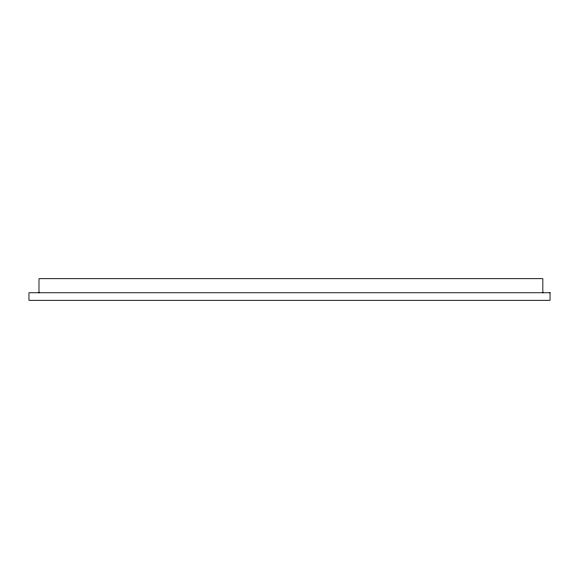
<?xml version="1.0" encoding="UTF-8"?>
<svg xmlns="http://www.w3.org/2000/svg" width="579" height="579" viewBox="0 0 579 579"><rect width="100%" height="100%" fill="white"/><g stroke="black" fill="none" stroke-linecap="round" stroke-linejoin="round"><path stroke-width="0.87" d="M542.841 292.764L542.841 278.687L38.988 278.687L38.988 292.764M550.05 292.764L28.95 292.764L28.95 300.313L550.05 300.313L550.05 292.764"/></g></svg>
